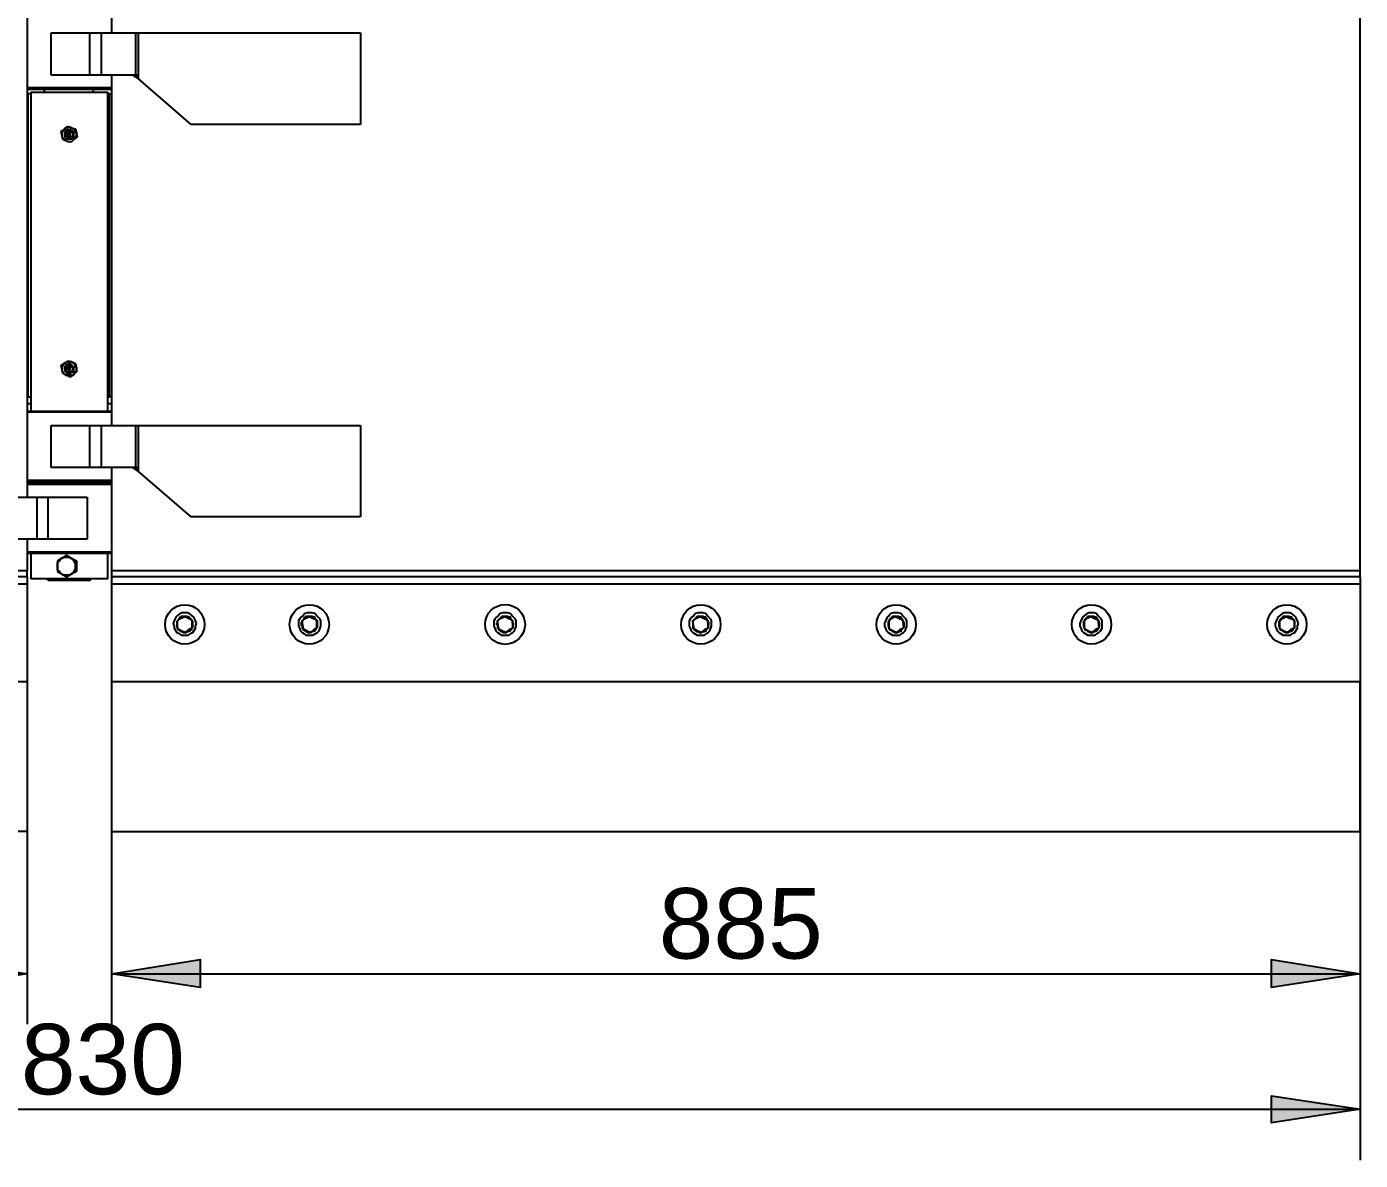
# Model space of a CAD drawing. Extents: x 3 to 592, y 5 to 207.
# Drawn here: x 91.4 to 143.9, y 121.1 to 165.8 of the extents above; entities that cross this region are included whole.
import ezdxf

# ---------------------------------------------------------------- set-up
doc = ezdxf.new("R2010")
doc.units = 0
doc.layers.get('0').update_dxf_attribs({"linetype": 'CONTINUOUS'})

msp = doc.modelspace()

# ---------------------------------------------------------------- hatches: boundary and pattern name
h = msp.add_hatch(color=7)
h.paths.add_polyline_path([(91.369444, 128.481667), (87.841667, 127.9525), (87.841667, 129.046111)])
h.paths.add_polyline_path([(42.192222, 128.481667), (45.684722, 129.046111), (45.684722, 127.9525)])
h = msp.add_hatch(color=7)
h.paths.add_polyline_path([(94.685556, 128.481667), (98.178056, 129.046111), (98.178056, 127.9525)])
h.paths.add_polyline_path([(143.862778, 128.481667), (140.370278, 127.9525), (140.370278, 129.046111)])
h = msp.add_hatch(color=7)
h.paths.add_polyline_path([(42.192222, 123.154722), (45.684722, 123.683889), (45.684722, 122.625556)])
h.paths.add_polyline_path([(143.862778, 123.154722), (140.370278, 122.625556), (140.370278, 123.683889)])

# ---------------------------------------------------------------- linework, layer by layer
at = {"color": 7}
for points in [[(94.685556, 170.850278), (94.685556, 165.523333)], [(143.862778, 144.356667), (143.862778, 170.850278)], [(91.369444, 166.6875), (91.369444, 147.249444)], [(92.321944, 163.865278), (92.321944, 165.523333)], [(92.321944, 165.523333), (93.838889, 165.523333)], [(93.838889, 163.865278), (93.838889, 165.523333)], [(93.838889, 165.523333), (93.909444, 165.523333), (93.98, 165.523333), (94.015278, 165.523333), (94.085833, 165.523333), (94.121111, 165.523333), (94.191667, 165.523333), (94.226944, 165.523333), (94.2975, 165.523333)], [(94.2975, 163.865278), (94.2975, 165.523333)], [(94.2975, 165.523333), (95.638056, 165.523333)], [(95.638056, 165.523333), (95.638056, 163.865278)], [(95.638056, 165.523333), (95.673333, 165.523333), (95.708611, 165.523333), (95.743889, 165.523333)], [(95.743889, 165.523333), (95.743889, 163.724167)], [(95.743889, 165.523333), (104.492778, 165.523333)], [(104.492778, 165.523333), (104.492778, 161.925)], [(93.838889, 163.865278), (92.321944, 163.865278)], [(94.2975, 163.865278), (94.226944, 163.865278), (94.191667, 163.865278), (94.121111, 163.865278), (94.085833, 163.865278), (94.015278, 163.865278), (93.98, 163.865278), (93.909444, 163.865278), (93.838889, 163.865278)], [(95.638056, 163.865278), (94.2975, 163.865278)], [(94.685556, 163.865278), (94.685556, 150.071667)], [(95.743889, 163.724167), (95.638056, 163.794722), (95.532222, 163.865278)], [(95.708611, 163.865278), (95.673333, 163.865278), (95.638056, 163.865278)], [(95.743889, 163.724167), (95.708611, 163.865278)], [(91.369444, 163.371389), (91.404722, 163.300833)], [(91.369444, 163.371389), (91.404722, 163.371389), (91.475278, 163.371389), (91.545833, 163.371389), (91.651667, 163.371389), (91.7575, 163.371389), (91.863333, 163.371389), (92.004444, 163.371389), (92.180833, 163.371389), (92.321944, 163.371389), (92.498333, 163.371389), (92.674722, 163.371389), (92.851111, 163.371389), (93.0275, 163.371389)], [(93.0275, 163.371389), (93.203889, 163.371389), (93.380278, 163.371389), (93.556667, 163.371389), (93.733056, 163.371389), (93.874167, 163.371389), (94.015278, 163.371389), (94.156389, 163.371389), (94.2975, 163.371389), (94.403333, 163.371389), (94.509167, 163.371389), (94.579722, 163.371389), (94.615, 163.371389), (94.650278, 163.371389), (94.685556, 163.371389)], [(94.650278, 163.300833), (94.685556, 163.371389)], [(97.825278, 161.925), (95.743889, 163.724167)], [(91.369444, 163.124444), (91.404722, 163.124444)], [(93.0275, 163.300833), (92.851111, 163.300833), (92.674722, 163.300833), (92.498333, 163.300833), (92.321944, 163.300833), (92.180833, 163.300833), (92.039722, 163.300833), (91.898611, 163.300833), (91.792778, 163.300833), (91.686944, 163.300833), (91.581111, 163.300833), (91.510556, 163.300833), (91.475278, 163.300833), (91.44, 163.300833), (91.404722, 163.300833)], [(91.404722, 151.200556), (91.404722, 163.124444)], [(91.510556, 163.124444), (91.404722, 163.124444)], [(91.510556, 163.195), (91.510556, 150.636111)], [(91.510556, 163.195), (91.545833, 163.195), (91.616389, 163.195), (91.686944, 163.195), (91.792778, 163.195), (91.898611, 163.195), (92.039722, 163.195), (92.145556, 163.195), (92.321944, 163.195), (92.463056, 163.195), (92.639444, 163.195), (92.815833, 163.195), (92.992222, 163.195), (93.168611, 163.195), (93.309722, 163.195), (93.486111, 163.195), (93.6625, 163.195), (93.803611, 163.195), (93.944722, 163.195), (94.085833, 163.195), (94.191667, 163.195), (94.2975, 163.195), (94.403333, 163.195), (94.473889, 163.195), (94.509167, 163.195), (94.544444, 163.195)], [(92.039722, 163.300833), (92.039722, 163.195)], [(94.650278, 163.300833), (94.615, 163.300833), (94.579722, 163.300833), (94.544444, 163.300833), (94.473889, 163.300833), (94.368056, 163.300833), (94.262222, 163.300833), (94.156389, 163.300833), (94.015278, 163.300833), (93.874167, 163.300833), (93.697778, 163.300833), (93.556667, 163.300833), (93.380278, 163.300833), (93.203889, 163.300833), (93.0275, 163.300833)], [(93.98, 163.195), (93.98, 163.300833)], [(94.544444, 150.636111), (94.544444, 163.195)], [(94.615, 163.124444), (94.544444, 163.124444)], [(94.615, 151.200556), (94.615, 163.124444)], [(94.615, 163.124444), (94.685556, 163.124444)], [(92.71, 161.642778), (92.851111, 161.748611)], [(92.851111, 161.748611), (92.815833, 161.713333), (92.780556, 161.678056), (92.780556, 161.642778), (92.745278, 161.6075), (92.745278, 161.572222), (92.745278, 161.536944), (92.745278, 161.501667), (92.745278, 161.466389)], [(92.851111, 161.748611), (92.956944, 161.854444)], [(93.098056, 161.783889), (93.062778, 161.819167), (93.0275, 161.819167), (92.992222, 161.819167), (92.956944, 161.783889), (92.921667, 161.783889), (92.886389, 161.783889), (92.851111, 161.748611)], [(92.956944, 161.854444), (93.098056, 161.783889)], [(93.309722, 161.572222), (93.274444, 161.6075), (93.274444, 161.642778), (93.239167, 161.678056), (93.239167, 161.713333), (93.203889, 161.748611), (93.168611, 161.748611), (93.133333, 161.783889), (93.098056, 161.783889)], [(93.098056, 161.783889), (93.274444, 161.748611)], [(93.274444, 161.748611), (93.309722, 161.572222)], [(104.492778, 161.925), (97.825278, 161.925)], [(92.745278, 161.466389), (92.71, 161.642778)], [(92.745278, 161.466389), (92.745278, 161.431111), (92.780556, 161.395833), (92.780556, 161.360556), (92.815833, 161.325278), (92.851111, 161.325278), (92.886389, 161.29), (92.921667, 161.29), (92.956944, 161.254722)], [(92.780556, 161.325278), (92.745278, 161.466389)], [(92.956944, 161.254722), (92.780556, 161.325278)], [(92.956944, 161.254722), (92.992222, 161.254722), (93.0275, 161.254722), (93.062778, 161.254722), (93.098056, 161.254722), (93.133333, 161.254722), (93.168611, 161.29), (93.203889, 161.325278)], [(93.098056, 161.219444), (92.956944, 161.254722)], [(93.203889, 161.325278), (93.098056, 161.219444)], [(93.203889, 161.325278), (93.239167, 161.360556), (93.274444, 161.395833), (93.274444, 161.431111), (93.309722, 161.466389), (93.309722, 161.501667), (93.309722, 161.536944), (93.309722, 161.572222)], [(93.345, 161.431111), (93.203889, 161.325278)], [(93.309722, 161.572222), (93.345, 161.431111)], [(92.71, 152.435278), (92.851111, 152.541111)], [(92.745278, 152.258889), (92.71, 152.435278)], [(92.851111, 152.541111), (92.815833, 152.505833), (92.815833, 152.470556), (92.780556, 152.435278), (92.780556, 152.4), (92.745278, 152.364722), (92.745278, 152.329444), (92.745278, 152.294167), (92.745278, 152.258889)], [(92.851111, 152.541111), (92.992222, 152.611667)], [(93.133333, 152.576389), (93.098056, 152.576389), (93.062778, 152.576389), (93.0275, 152.576389), (92.992222, 152.576389), (92.956944, 152.576389), (92.921667, 152.576389), (92.886389, 152.541111), (92.851111, 152.541111)], [(92.992222, 152.611667), (93.133333, 152.576389)], [(93.309722, 152.329444), (93.274444, 152.364722), (93.274444, 152.4), (93.274444, 152.435278), (93.239167, 152.470556), (93.203889, 152.505833), (93.203889, 152.541111), (93.168611, 152.541111), (93.133333, 152.576389)], [(93.133333, 152.576389), (93.274444, 152.505833)], [(93.203889, 152.0825), (93.239167, 152.117778), (93.239167, 152.153056), (93.274444, 152.188333), (93.309722, 152.223611), (93.309722, 152.258889), (93.309722, 152.294167), (93.309722, 152.329444)], [(93.274444, 152.505833), (93.309722, 152.329444)], [(93.309722, 152.329444), (93.309722, 152.188333)], [(92.745278, 152.258889), (92.745278, 152.223611), (92.780556, 152.188333), (92.780556, 152.153056), (92.815833, 152.117778), (92.851111, 152.0825), (92.886389, 152.047222), (92.921667, 152.047222)], [(92.780556, 152.117778), (92.745278, 152.258889)], [(92.921667, 152.047222), (92.780556, 152.117778)], [(92.921667, 152.047222), (92.956944, 152.047222), (92.992222, 152.047222), (93.0275, 152.011944), (93.062778, 152.047222), (93.098056, 152.047222), (93.133333, 152.047222), (93.168611, 152.0825), (93.203889, 152.0825)], [(93.062778, 151.976667), (92.921667, 152.047222)], [(93.203889, 152.0825), (93.062778, 151.976667)], [(93.309722, 152.188333), (93.203889, 152.0825)], [(91.369444, 151.200556), (91.404722, 151.200556)], [(91.510556, 150.918333), (91.369444, 150.918333)], [(91.404722, 151.200556), (91.510556, 151.200556)], [(94.544444, 151.200556), (94.615, 151.200556)], [(94.685556, 150.918333), (94.544444, 150.918333)], [(94.685556, 151.200556), (94.615, 151.200556)], [(91.404722, 150.636111), (91.369444, 150.600833)], [(93.0275, 150.600833), (92.851111, 150.600833), (92.674722, 150.600833), (92.498333, 150.600833), (92.321944, 150.600833), (92.180833, 150.600833), (92.004444, 150.600833), (91.863333, 150.600833), (91.7575, 150.600833), (91.651667, 150.600833), (91.545833, 150.600833), (91.475278, 150.600833), (91.404722, 150.600833), (91.369444, 150.600833)], [(91.404722, 150.636111), (91.44, 150.636111), (91.475278, 150.636111), (91.510556, 150.636111), (91.581111, 150.636111), (91.686944, 150.636111), (91.792778, 150.636111), (91.898611, 150.636111), (92.039722, 150.636111), (92.180833, 150.636111), (92.321944, 150.636111), (92.498333, 150.636111), (92.674722, 150.636111), (92.851111, 150.636111), (93.0275, 150.636111)], [(93.0275, 150.636111), (93.203889, 150.636111), (93.380278, 150.636111), (93.556667, 150.636111), (93.697778, 150.636111), (93.874167, 150.636111), (94.015278, 150.636111), (94.156389, 150.636111), (94.262222, 150.636111), (94.368056, 150.636111), (94.473889, 150.636111), (94.544444, 150.636111), (94.579722, 150.636111), (94.615, 150.636111), (94.650278, 150.636111)], [(94.685556, 150.600833), (94.650278, 150.600833), (94.615, 150.600833), (94.579722, 150.600833), (94.509167, 150.600833), (94.403333, 150.600833), (94.2975, 150.600833), (94.156389, 150.600833), (94.015278, 150.600833), (93.874167, 150.600833), (93.733056, 150.600833), (93.556667, 150.600833), (93.380278, 150.600833), (93.203889, 150.600833), (93.0275, 150.600833)], [(94.685556, 150.600833), (94.650278, 150.636111)], [(92.321944, 148.413611), (92.321944, 150.071667)], [(92.321944, 150.071667), (93.838889, 150.071667)], [(93.838889, 148.413611), (93.838889, 150.071667)], [(93.838889, 150.071667), (93.909444, 150.071667), (93.98, 150.071667), (94.015278, 150.071667), (94.085833, 150.071667), (94.121111, 150.071667), (94.191667, 150.071667), (94.226944, 150.071667), (94.2975, 150.071667)], [(94.2975, 148.413611), (94.2975, 150.071667)], [(94.2975, 150.071667), (95.638056, 150.071667)], [(95.638056, 150.071667), (95.638056, 148.413611)], [(95.638056, 150.071667), (95.673333, 150.071667), (95.708611, 150.071667), (95.743889, 150.071667)], [(95.743889, 150.071667), (95.743889, 148.2725)], [(95.743889, 150.071667), (104.492778, 150.071667)], [(104.492778, 150.071667), (104.492778, 146.473333)], [(93.838889, 148.413611), (92.321944, 148.413611)], [(94.2975, 148.413611), (94.226944, 148.413611), (94.191667, 148.413611), (94.121111, 148.413611), (94.085833, 148.413611), (94.015278, 148.413611), (93.98, 148.413611), (93.909444, 148.413611), (93.838889, 148.413611)], [(95.638056, 148.413611), (94.2975, 148.413611)], [(94.685556, 148.413611), (94.685556, 144.356667)], [(95.743889, 148.2725), (95.638056, 148.343056), (95.532222, 148.413611)], [(95.708611, 148.413611), (95.673333, 148.413611), (95.638056, 148.413611)], [(95.743889, 148.2725), (95.708611, 148.413611)], [(97.825278, 146.473333), (95.743889, 148.2725)], [(91.369444, 147.919722), (91.404722, 147.849167)], [(91.369444, 147.919722), (91.404722, 147.919722), (91.475278, 147.919722), (91.545833, 147.919722), (91.651667, 147.919722), (91.7575, 147.919722), (91.863333, 147.919722), (92.004444, 147.919722), (92.180833, 147.919722), (92.321944, 147.919722), (92.498333, 147.919722), (92.674722, 147.919722), (92.851111, 147.919722), (93.0275, 147.919722)], [(91.404722, 147.813889), (91.369444, 147.743333)], [(93.0275, 147.743333), (92.851111, 147.743333), (92.674722, 147.743333), (92.498333, 147.743333), (92.321944, 147.743333), (92.180833, 147.743333), (92.004444, 147.743333), (91.863333, 147.743333), (91.7575, 147.743333), (91.651667, 147.743333), (91.545833, 147.743333), (91.475278, 147.743333), (91.404722, 147.743333), (91.369444, 147.743333)], [(93.0275, 147.849167), (92.851111, 147.849167), (92.674722, 147.849167), (92.498333, 147.849167), (92.321944, 147.849167), (92.180833, 147.849167), (92.039722, 147.849167), (91.898611, 147.849167), (91.792778, 147.849167), (91.686944, 147.849167), (91.581111, 147.849167), (91.510556, 147.849167), (91.475278, 147.849167), (91.44, 147.849167), (91.404722, 147.849167)], [(91.404722, 147.813889), (91.44, 147.813889), (91.475278, 147.813889), (91.510556, 147.813889), (91.581111, 147.813889), (91.686944, 147.813889), (91.792778, 147.813889), (91.898611, 147.813889), (92.039722, 147.813889), (92.180833, 147.813889), (92.321944, 147.813889), (92.498333, 147.813889), (92.674722, 147.813889), (92.851111, 147.813889), (93.0275, 147.813889)], [(92.039722, 147.849167), (92.039722, 147.813889)], [(93.0275, 147.919722), (93.203889, 147.919722), (93.380278, 147.919722), (93.556667, 147.919722), (93.733056, 147.919722), (93.874167, 147.919722), (94.015278, 147.919722), (94.156389, 147.919722), (94.2975, 147.919722), (94.403333, 147.919722), (94.509167, 147.919722), (94.579722, 147.919722), (94.615, 147.919722), (94.650278, 147.919722), (94.685556, 147.919722)], [(94.650278, 147.849167), (94.615, 147.849167), (94.579722, 147.849167), (94.544444, 147.849167), (94.473889, 147.849167), (94.368056, 147.849167), (94.262222, 147.849167), (94.156389, 147.849167), (94.015278, 147.849167), (93.874167, 147.849167), (93.697778, 147.849167), (93.556667, 147.849167), (93.380278, 147.849167), (93.203889, 147.849167), (93.0275, 147.849167)], [(93.0275, 147.813889), (93.203889, 147.813889), (93.380278, 147.813889), (93.556667, 147.813889), (93.697778, 147.813889), (93.874167, 147.813889), (94.015278, 147.813889), (94.156389, 147.813889), (94.262222, 147.813889), (94.368056, 147.813889), (94.473889, 147.813889), (94.544444, 147.813889), (94.579722, 147.813889), (94.615, 147.813889), (94.650278, 147.813889)], [(94.685556, 147.743333), (94.650278, 147.743333), (94.615, 147.743333), (94.579722, 147.743333), (94.509167, 147.743333), (94.403333, 147.743333), (94.2975, 147.743333), (94.156389, 147.743333), (94.015278, 147.743333), (93.874167, 147.743333), (93.733056, 147.743333), (93.556667, 147.743333), (93.380278, 147.743333), (93.203889, 147.743333), (93.0275, 147.743333)], [(93.98, 147.813889), (93.98, 147.849167)], [(94.650278, 147.849167), (94.685556, 147.919722)], [(94.685556, 147.743333), (94.650278, 147.813889)], [(90.416944, 147.249444), (91.7575, 147.249444)], [(91.7575, 147.249444), (91.7575, 145.591389)], [(91.7575, 147.249444), (91.792778, 147.249444), (91.863333, 147.249444), (91.898611, 147.249444), (91.969167, 147.249444), (92.004444, 147.249444), (92.075, 147.249444), (92.145556, 147.249444), (92.180833, 147.249444)], [(92.180833, 147.249444), (92.180833, 145.591389)], [(92.180833, 147.249444), (93.733056, 147.249444)], [(93.733056, 147.249444), (93.733056, 145.591389)], [(104.492778, 146.473333), (97.825278, 146.473333)], [(91.7575, 145.591389), (90.416944, 145.591389)], [(91.369444, 145.591389), (91.369444, 144.356667)], [(92.180833, 145.591389), (92.145556, 145.591389), (92.075, 145.591389), (92.004444, 145.591389), (91.969167, 145.591389), (91.898611, 145.591389), (91.863333, 145.591389), (91.792778, 145.591389), (91.7575, 145.591389)], [(93.733056, 145.591389), (92.180833, 145.591389)], [(91.369444, 145.0975), (91.404722, 145.026944)], [(91.369444, 145.0975), (91.404722, 145.0975), (91.475278, 145.0975), (91.545833, 145.0975), (91.651667, 145.0975), (91.7575, 145.0975), (91.863333, 145.0975), (92.004444, 145.0975), (92.180833, 145.0975), (92.321944, 145.0975), (92.498333, 145.0975), (92.674722, 145.0975), (92.851111, 145.0975), (93.0275, 145.0975)], [(93.0275, 145.026944), (92.851111, 145.026944), (92.674722, 145.026944), (92.498333, 145.026944), (92.321944, 145.026944), (92.180833, 145.026944), (92.039722, 145.026944), (91.898611, 145.026944), (91.792778, 145.026944), (91.686944, 145.026944), (91.581111, 145.026944), (91.510556, 145.026944), (91.475278, 145.026944), (91.44, 145.026944), (91.404722, 145.026944)], [(91.510556, 145.026944), (91.510556, 144.039167)], [(92.921667, 144.956389), (92.745278, 144.850556)], [(93.098056, 144.850556), (92.921667, 144.956389)], [(92.921667, 144.956389), (93.098056, 144.850556)], [(93.0275, 145.0975), (93.203889, 145.0975), (93.380278, 145.0975), (93.556667, 145.0975), (93.733056, 145.0975), (93.874167, 145.0975), (94.015278, 145.0975), (94.156389, 145.0975), (94.2975, 145.0975), (94.403333, 145.0975), (94.509167, 145.0975), (94.579722, 145.0975), (94.615, 145.0975), (94.650278, 145.0975), (94.685556, 145.0975)], [(94.650278, 145.026944), (94.615, 145.026944), (94.579722, 145.026944), (94.544444, 145.026944), (94.473889, 145.026944), (94.368056, 145.026944), (94.262222, 145.026944), (94.156389, 145.026944), (94.015278, 145.026944), (93.874167, 145.026944), (93.697778, 145.026944), (93.556667, 145.026944), (93.380278, 145.026944), (93.203889, 145.026944), (93.0275, 145.026944)], [(94.544444, 144.039167), (94.544444, 145.026944)], [(94.650278, 145.026944), (94.685556, 145.0975)], [(92.568889, 144.533056), (92.568889, 144.568333), (92.568889, 144.638889), (92.568889, 144.674167), (92.604167, 144.709444), (92.639444, 144.744722), (92.674722, 144.78), (92.71, 144.815278), (92.745278, 144.850556)], [(92.745278, 144.850556), (92.71, 144.850556), (92.568889, 144.744722)], [(92.568889, 144.744722), (92.568889, 144.568333), (92.568889, 144.533056)], [(92.745278, 144.215556), (92.71, 144.250833), (92.674722, 144.286111), (92.639444, 144.321389), (92.604167, 144.356667), (92.568889, 144.391944), (92.568889, 144.427222), (92.568889, 144.497778), (92.568889, 144.533056)], [(92.568889, 144.533056), (92.568889, 144.356667), (92.568889, 144.321389)], [(92.745278, 144.850556), (92.780556, 144.850556), (92.815833, 144.885833), (92.886389, 144.885833), (92.921667, 144.885833), (92.956944, 144.885833), (93.0275, 144.885833), (93.062778, 144.850556), (93.098056, 144.850556)], [(93.274444, 144.533056), (93.274444, 144.568333), (93.274444, 144.638889), (93.239167, 144.674167), (93.239167, 144.709444), (93.203889, 144.744722), (93.168611, 144.78), (93.133333, 144.815278), (93.098056, 144.850556)], [(93.098056, 144.850556), (93.309722, 144.744722)], [(93.274444, 144.744722), (93.098056, 144.850556)], [(93.274444, 144.533056), (93.274444, 144.497778), (93.274444, 144.427222), (93.239167, 144.391944), (93.239167, 144.356667), (93.203889, 144.321389), (93.168611, 144.286111), (93.133333, 144.250833), (93.098056, 144.215556)], [(93.309722, 144.744722), (93.274444, 144.744722)], [(93.274444, 144.533056), (93.274444, 144.568333), (93.274444, 144.744722)], [(93.274444, 144.321389), (93.274444, 144.356667), (93.274444, 144.533056)], [(93.309722, 144.744722), (93.309722, 144.533056)], [(93.309722, 144.568333), (93.309722, 144.497778)], [(93.309722, 144.533056), (93.309722, 144.321389)], [(42.192222, 144.356667), (91.369444, 144.356667)], [(91.369444, 144.109722), (42.192222, 144.109722)], [(91.369444, 144.109722), (91.369444, 144.180278), (91.369444, 144.250833), (91.369444, 144.356667)], [(91.369444, 144.109722), (91.369444, 144.074444), (91.369444, 144.039167), (91.369444, 144.003889), (91.369444, 143.933333), (91.369444, 143.898056), (91.369444, 143.8275)], [(94.544444, 144.039167), (94.473889, 144.039167), (94.438611, 144.039167), (94.368056, 144.039167), (94.262222, 144.039167), (94.156389, 144.039167), (94.015278, 144.039167), (93.874167, 144.039167), (93.733056, 144.039167), (93.591944, 144.039167), (93.415556, 144.039167), (93.239167, 144.039167), (93.062778, 144.039167), (92.886389, 144.039167), (92.71, 144.039167), (92.533611, 144.039167), (92.3925, 144.039167), (92.216111, 144.039167), (92.075, 144.039167), (91.969167, 144.039167), (91.828056, 144.039167), (91.722222, 144.039167), (91.651667, 144.039167), (91.581111, 144.039167), (91.545833, 144.039167), (91.510556, 144.039167)], [(92.145556, 144.039167), (92.216111, 143.968611)], [(92.992222, 143.968611), (92.851111, 143.968611), (92.745278, 143.968611), (92.604167, 143.968611), (92.498333, 143.968611), (92.427778, 143.968611), (92.357222, 143.968611), (92.286667, 143.968611), (92.251389, 143.968611), (92.216111, 143.968611)], [(92.568889, 144.321389), (92.745278, 144.215556)], [(93.098056, 144.215556), (93.062778, 144.180278), (93.0275, 144.180278), (92.956944, 144.180278), (92.921667, 144.180278), (92.886389, 144.180278), (92.815833, 144.180278), (92.780556, 144.180278), (92.745278, 144.215556)], [(92.745278, 144.215556), (92.921667, 144.109722)], [(93.098056, 144.215556), (92.921667, 144.109722)], [(92.921667, 144.109722), (93.098056, 144.215556)], [(93.838889, 143.968611), (93.803611, 143.968611), (93.768333, 143.968611), (93.733056, 143.968611), (93.6625, 143.968611), (93.556667, 143.968611), (93.450833, 143.968611), (93.345, 143.968611), (93.239167, 143.968611), (93.098056, 143.968611), (92.992222, 143.968611)], [(93.098056, 144.215556), (93.274444, 144.321389)], [(93.309722, 144.321389), (93.098056, 144.215556)], [(93.309722, 144.321389), (93.274444, 144.321389)], [(93.838889, 143.968611), (93.874167, 144.039167)], [(94.685556, 144.356667), (143.862778, 144.356667)], [(94.685556, 144.356667), (94.685556, 144.250833), (94.685556, 144.180278), (94.685556, 144.109722)], [(143.862778, 144.109722), (94.685556, 144.109722)], [(94.685556, 144.109722), (94.685556, 144.074444), (94.685556, 144.039167), (94.685556, 144.003889), (94.685556, 143.933333), (94.685556, 143.898056), (94.685556, 143.8275)], [(143.862778, 144.109722), (143.862778, 144.180278), (143.862778, 144.250833), (143.862778, 144.356667)], [(143.862778, 144.109722), (143.862778, 144.074444), (143.862778, 144.039167), (143.862778, 144.003889), (143.862778, 143.933333), (143.862778, 143.898056), (143.862778, 143.8275)], [(143.862778, 143.933333), (143.862778, 121.143889)], [(91.369444, 143.8275), (42.192222, 143.8275)], [(91.369444, 143.8275), (91.369444, 139.982222)], [(143.862778, 143.8275), (94.685556, 143.8275)], [(94.685556, 143.8275), (94.685556, 139.982222)], [(143.862778, 143.8275), (143.862778, 139.982222)], [(97.296111, 142.381111), (97.260833, 142.345833), (97.260833, 142.310556), (97.260833, 142.275278), (97.260833, 142.24), (97.260833, 142.204722), (97.260833, 142.169444), (97.296111, 142.098889), (97.296111, 142.063611)], [(97.578333, 142.5575), (97.507778, 142.5575), (97.4725, 142.5575), (97.437222, 142.5575), (97.401944, 142.522222), (97.366667, 142.486944), (97.331389, 142.451667), (97.331389, 142.416389), (97.296111, 142.381111)], [(97.296111, 142.381111), (97.437222, 142.486944), (97.578333, 142.5575)], [(97.296111, 142.063611), (97.296111, 142.134167), (97.296111, 142.381111)], [(97.860556, 142.416389), (97.825278, 142.451667), (97.79, 142.486944), (97.754722, 142.522222), (97.719444, 142.522222), (97.684167, 142.5575), (97.648889, 142.5575), (97.613611, 142.5575), (97.578333, 142.5575)], [(97.578333, 142.5575), (97.719444, 142.486944), (97.860556, 142.416389)], [(97.860556, 142.098889), (97.895833, 142.134167), (97.895833, 142.169444), (97.895833, 142.24), (97.895833, 142.275278), (97.895833, 142.310556), (97.895833, 142.345833), (97.860556, 142.381111), (97.860556, 142.416389)], [(97.860556, 142.416389), (97.860556, 142.134167), (97.860556, 142.098889)], [(102.199722, 142.381111), (102.199722, 142.345833), (102.164444, 142.310556), (102.164444, 142.275278), (102.164444, 142.24), (102.164444, 142.204722), (102.199722, 142.169444), (102.199722, 142.098889), (102.235, 142.063611)], [(102.481944, 142.5575), (102.446667, 142.5575), (102.411389, 142.5575), (102.340833, 142.5575), (102.305556, 142.522222), (102.270278, 142.486944), (102.270278, 142.451667), (102.235, 142.416389), (102.199722, 142.381111)], [(102.199722, 142.381111), (102.340833, 142.486944), (102.481944, 142.5575)], [(102.235, 142.063611), (102.235, 142.134167), (102.199722, 142.381111)], [(102.764167, 142.416389), (102.728889, 142.451667), (102.693611, 142.486944), (102.693611, 142.522222), (102.658333, 142.522222), (102.587778, 142.5575), (102.5525, 142.5575), (102.517222, 142.5575), (102.481944, 142.5575)], [(102.481944, 142.5575), (102.623056, 142.486944), (102.764167, 142.416389)], [(102.764167, 142.098889), (102.799444, 142.134167), (102.799444, 142.169444), (102.799444, 142.24), (102.799444, 142.275278), (102.799444, 142.310556), (102.799444, 142.345833), (102.799444, 142.381111), (102.764167, 142.416389)], [(102.764167, 142.416389), (102.764167, 142.134167), (102.764167, 142.098889)], [(109.890278, 142.381111), (109.890278, 142.345833), (109.890278, 142.310556), (109.855, 142.275278), (109.855, 142.24), (109.890278, 142.204722), (109.890278, 142.169444), (109.890278, 142.098889), (109.925556, 142.063611)], [(110.1725, 142.5575), (110.137222, 142.5575), (110.101944, 142.5575), (110.066667, 142.5575), (110.031389, 142.522222), (109.996111, 142.486944), (109.960833, 142.451667), (109.925556, 142.416389), (109.890278, 142.381111)], [(109.890278, 142.381111), (110.031389, 142.486944), (110.1725, 142.5575)], [(109.925556, 142.063611), (109.925556, 142.134167), (109.890278, 142.381111)], [(110.454722, 142.416389), (110.419444, 142.451667), (110.419444, 142.486944), (110.384167, 142.522222), (110.348889, 142.522222), (110.313611, 142.5575), (110.243056, 142.5575), (110.207778, 142.5575), (110.1725, 142.5575)], [(110.1725, 142.5575), (110.313611, 142.486944), (110.454722, 142.416389)], [(110.49, 142.098889), (110.49, 142.134167), (110.49, 142.169444), (110.525278, 142.24), (110.525278, 142.275278), (110.49, 142.310556), (110.49, 142.345833), (110.49, 142.381111), (110.454722, 142.416389)], [(110.454722, 142.416389), (110.49, 142.134167), (110.49, 142.098889)], [(117.863056, 142.5575), (117.827778, 142.5575), (117.7925, 142.5575), (117.757222, 142.5575), (117.721944, 142.522222), (117.686667, 142.486944), (117.651389, 142.451667), (117.616111, 142.416389), (117.580833, 142.381111)], [(117.580833, 142.381111), (117.721944, 142.486944), (117.863056, 142.5575)], [(117.580833, 142.381111), (117.580833, 142.345833), (117.580833, 142.310556), (117.580833, 142.275278), (117.580833, 142.24), (117.580833, 142.204722), (117.580833, 142.169444), (117.580833, 142.098889), (117.616111, 142.063611)], [(117.616111, 142.063611), (117.616111, 142.134167), (117.580833, 142.381111)], [(118.145278, 142.416389), (118.145278, 142.451667), (118.11, 142.486944), (118.074722, 142.522222), (118.039444, 142.522222), (118.004167, 142.5575), (117.933611, 142.5575), (117.898333, 142.5575), (117.863056, 142.5575)], [(117.863056, 142.5575), (118.004167, 142.486944), (118.145278, 142.416389)], [(118.180556, 142.098889), (118.180556, 142.134167), (118.180556, 142.169444), (118.215833, 142.24), (118.215833, 142.275278), (118.215833, 142.310556), (118.180556, 142.345833), (118.180556, 142.381111), (118.145278, 142.416389)], [(118.145278, 142.416389), (118.180556, 142.134167), (118.180556, 142.098889)], [(125.306667, 142.381111), (125.271389, 142.345833), (125.271389, 142.310556), (125.271389, 142.275278), (125.271389, 142.24), (125.271389, 142.204722), (125.271389, 142.169444), (125.306667, 142.098889), (125.306667, 142.063611)], [(125.553611, 142.5575), (125.518333, 142.5575), (125.483056, 142.5575), (125.447778, 142.5575), (125.4125, 142.522222), (125.377222, 142.486944), (125.341944, 142.451667), (125.306667, 142.416389), (125.306667, 142.381111)], [(125.306667, 142.381111), (125.4125, 142.486944), (125.553611, 142.5575)], [(125.306667, 142.063611), (125.306667, 142.134167), (125.306667, 142.381111)], [(125.835833, 142.416389), (125.835833, 142.451667), (125.800556, 142.486944), (125.765278, 142.522222), (125.73, 142.522222), (125.694722, 142.5575), (125.659444, 142.5575), (125.588889, 142.5575), (125.553611, 142.5575)], [(125.553611, 142.5575), (125.694722, 142.486944), (125.835833, 142.416389)], [(125.871111, 142.098889), (125.871111, 142.134167), (125.906389, 142.169444), (125.906389, 142.24), (125.906389, 142.275278), (125.906389, 142.310556), (125.871111, 142.345833), (125.871111, 142.381111), (125.835833, 142.416389)], [(125.835833, 142.416389), (125.871111, 142.134167), (125.871111, 142.098889)], [(132.997222, 142.381111), (132.961944, 142.345833), (132.961944, 142.310556), (132.961944, 142.275278), (132.961944, 142.24), (132.961944, 142.204722), (132.961944, 142.169444), (132.997222, 142.098889), (132.997222, 142.063611)], [(133.244167, 142.5575), (133.208889, 142.5575), (133.173611, 142.5575), (133.138333, 142.5575), (133.103056, 142.522222), (133.067778, 142.486944), (133.0325, 142.451667), (132.997222, 142.416389), (132.997222, 142.381111)], [(132.997222, 142.381111), (133.103056, 142.486944), (133.244167, 142.5575)], [(132.997222, 142.063611), (132.997222, 142.134167), (132.997222, 142.381111)], [(133.526389, 142.416389), (133.526389, 142.451667), (133.491111, 142.486944), (133.455833, 142.522222), (133.420556, 142.522222), (133.385278, 142.5575), (133.35, 142.5575), (133.314722, 142.5575), (133.244167, 142.5575)], [(133.244167, 142.5575), (133.385278, 142.486944), (133.526389, 142.416389)], [(133.561667, 142.098889), (133.561667, 142.134167), (133.596944, 142.169444), (133.596944, 142.24), (133.596944, 142.275278), (133.596944, 142.310556), (133.561667, 142.345833), (133.561667, 142.381111), (133.526389, 142.416389)], [(133.526389, 142.416389), (133.561667, 142.134167), (133.561667, 142.098889)], [(140.687778, 142.381111), (140.6525, 142.345833), (140.6525, 142.310556), (140.6525, 142.275278), (140.6525, 142.24), (140.6525, 142.204722), (140.6525, 142.169444), (140.687778, 142.098889), (140.687778, 142.063611)], [(140.934722, 142.5575), (140.899444, 142.5575), (140.864167, 142.5575), (140.828889, 142.5575), (140.793611, 142.522222), (140.758333, 142.486944), (140.723056, 142.451667), (140.687778, 142.416389), (140.687778, 142.381111)], [(140.687778, 142.381111), (140.828889, 142.486944), (140.934722, 142.5575)], [(140.687778, 142.063611), (140.687778, 142.134167), (140.687778, 142.381111)], [(141.252222, 142.416389), (141.216944, 142.451667), (141.181667, 142.486944), (141.146389, 142.522222), (141.111111, 142.522222), (141.075833, 142.5575), (141.040556, 142.5575), (141.005278, 142.5575), (140.934722, 142.5575)], [(140.934722, 142.5575), (141.075833, 142.486944), (141.252222, 142.416389)], [(141.252222, 142.098889), (141.2875, 142.134167), (141.2875, 142.169444), (141.2875, 142.24), (141.2875, 142.275278), (141.2875, 142.310556), (141.2875, 142.345833), (141.252222, 142.381111), (141.252222, 142.416389)], [(141.252222, 142.416389), (141.252222, 142.134167), (141.252222, 142.098889)], [(97.296111, 142.063611), (97.331389, 142.028333), (97.366667, 142.028333), (97.401944, 141.993056), (97.437222, 141.957778), (97.4725, 141.957778), (97.507778, 141.9225), (97.543056, 141.9225), (97.578333, 141.9225)], [(97.578333, 141.9225), (97.437222, 141.993056), (97.296111, 142.063611)], [(97.578333, 141.9225), (97.648889, 141.9225), (97.684167, 141.957778), (97.719444, 141.957778), (97.754722, 141.993056), (97.79, 141.993056), (97.825278, 142.028333), (97.860556, 142.063611), (97.860556, 142.098889)], [(97.860556, 142.098889), (97.719444, 142.028333), (97.578333, 141.9225)], [(102.235, 142.063611), (102.235, 142.028333), (102.270278, 142.028333), (102.305556, 141.993056), (102.340833, 141.957778), (102.376111, 141.957778), (102.411389, 141.9225), (102.481944, 141.9225), (102.517222, 141.9225)], [(102.517222, 141.9225), (102.376111, 141.993056), (102.235, 142.063611)], [(102.517222, 141.9225), (102.5525, 141.9225), (102.587778, 141.957778), (102.623056, 141.957778), (102.658333, 141.993056), (102.693611, 141.993056), (102.728889, 142.028333), (102.764167, 142.063611), (102.764167, 142.098889)], [(102.764167, 142.098889), (102.658333, 142.028333), (102.517222, 141.9225)], [(109.925556, 142.063611), (109.960833, 142.028333), (109.996111, 141.993056), (110.031389, 141.957778), (110.066667, 141.957778), (110.137222, 141.9225), (110.1725, 141.9225), (110.207778, 141.9225)], [(110.207778, 141.9225), (110.066667, 141.993056), (109.925556, 142.063611)], [(110.207778, 141.9225), (110.243056, 141.9225), (110.278333, 141.957778), (110.313611, 141.957778), (110.348889, 141.993056), (110.384167, 141.993056), (110.419444, 142.028333), (110.454722, 142.063611), (110.49, 142.098889)], [(110.49, 142.098889), (110.348889, 142.028333), (110.207778, 141.9225)], [(117.616111, 142.063611), (117.651389, 142.028333), (117.686667, 142.028333), (117.686667, 141.993056), (117.721944, 141.957778), (117.7925, 141.957778), (117.827778, 141.9225), (117.863056, 141.9225), (117.898333, 141.9225)], [(117.898333, 141.9225), (117.757222, 141.993056), (117.616111, 142.063611)], [(117.898333, 141.9225), (117.933611, 141.9225), (117.968889, 141.957778), (118.039444, 141.957778), (118.074722, 141.993056), (118.11, 141.993056), (118.11, 142.028333), (118.145278, 142.063611), (118.180556, 142.098889)], [(118.180556, 142.098889), (118.039444, 142.028333), (117.898333, 141.9225)], [(125.306667, 142.063611), (125.341944, 142.028333), (125.377222, 142.028333), (125.4125, 141.993056), (125.447778, 141.957778), (125.483056, 141.957778), (125.518333, 141.9225), (125.553611, 141.9225), (125.588889, 141.9225)], [(125.588889, 141.9225), (125.447778, 141.993056), (125.306667, 142.063611)], [(125.588889, 141.9225), (125.624167, 141.9225), (125.694722, 141.957778), (125.73, 141.957778), (125.765278, 141.993056), (125.800556, 141.993056), (125.800556, 142.028333), (125.835833, 142.063611), (125.871111, 142.098889)], [(125.871111, 142.098889), (125.73, 142.028333), (125.588889, 141.9225)], [(132.997222, 142.063611), (133.0325, 142.028333), (133.067778, 142.028333), (133.103056, 141.993056), (133.138333, 141.957778), (133.173611, 141.957778), (133.208889, 141.9225), (133.244167, 141.9225), (133.279444, 141.9225)], [(133.279444, 141.9225), (133.138333, 141.993056), (132.997222, 142.063611)], [(133.279444, 141.9225), (133.314722, 141.9225), (133.385278, 141.957778), (133.420556, 141.957778), (133.455833, 141.993056), (133.491111, 141.993056), (133.526389, 142.028333), (133.526389, 142.063611), (133.561667, 142.098889)], [(133.561667, 142.098889), (133.420556, 142.028333), (133.279444, 141.9225)], [(140.687778, 142.063611), (140.723056, 142.028333), (140.758333, 142.028333), (140.793611, 141.993056), (140.828889, 141.957778), (140.864167, 141.957778), (140.899444, 141.9225), (140.934722, 141.9225), (140.97, 141.9225)], [(140.97, 141.9225), (140.828889, 141.993056), (140.687778, 142.063611)], [(140.97, 141.9225), (141.040556, 141.9225), (141.075833, 141.957778), (141.111111, 141.957778), (141.146389, 141.993056), (141.181667, 141.993056), (141.216944, 142.028333), (141.216944, 142.063611), (141.252222, 142.098889)], [(141.252222, 142.098889), (141.111111, 142.028333), (140.97, 141.9225)], [(91.369444, 139.982222), (42.192222, 139.982222)], [(91.369444, 139.982222), (91.369444, 134.090833)], [(143.862778, 139.982222), (94.685556, 139.982222)], [(94.685556, 139.982222), (94.685556, 134.090833)], [(143.862778, 134.090833), (143.862778, 139.982222)], [(91.369444, 134.090833), (42.192222, 134.090833)], [(91.369444, 134.090833), (91.369444, 126.506111)], [(94.685556, 134.090833), (94.685556, 126.506111)], [(94.685556, 134.090833), (143.862778, 134.090833)], [(143.862778, 134.090833), (143.862778, 126.506111)], [(91.369444, 128.481667), (42.192222, 128.481667)], [(94.685556, 128.481667), (143.862778, 128.481667)], [(42.192222, 123.154722), (143.862778, 123.154722)]]:
    msp.add_lwpolyline(points, dxfattribs=at)
for points in [[(93.062778, 161.360556), (93.133333, 161.360556), (93.168611, 161.395833), (93.203889, 161.466389), (93.203889, 161.536944), (93.203889, 161.572222), (93.168611, 161.642778), (93.133333, 161.678056), (93.062778, 161.713333), (93.0275, 161.713333), (92.956944, 161.713333), (92.886389, 161.678056), (92.851111, 161.6075), (92.851111, 161.572222), (92.851111, 161.501667), (92.851111, 161.431111), (92.886389, 161.395833), (92.956944, 161.360556), (92.992222, 161.360556)], [(93.062778, 161.395833), (93.098056, 161.431111), (93.133333, 161.466389), (93.168611, 161.501667), (93.168611, 161.572222), (93.133333, 161.6075), (93.098056, 161.642778), (93.062778, 161.642778), (92.992222, 161.642778), (92.956944, 161.642778), (92.921667, 161.6075), (92.886389, 161.536944), (92.886389, 161.501667), (92.921667, 161.466389), (92.956944, 161.431111), (92.992222, 161.395833)], [(93.0275, 161.466389), (93.062778, 161.466389), (93.062778, 161.501667), (93.062778, 161.536944), (93.062778, 161.572222), (93.0275, 161.572222), (92.992222, 161.572222), (92.956944, 161.536944), (92.956944, 161.501667), (92.992222, 161.501667), (92.992222, 161.466389)], [(93.062778, 152.117778), (93.098056, 152.153056), (93.168611, 152.188333), (93.203889, 152.223611), (93.203889, 152.294167), (93.203889, 152.364722), (93.168611, 152.4), (93.133333, 152.435278), (93.098056, 152.470556), (93.0275, 152.505833), (92.956944, 152.470556), (92.921667, 152.470556), (92.886389, 152.4), (92.851111, 152.364722), (92.851111, 152.294167), (92.851111, 152.223611), (92.886389, 152.188333), (92.921667, 152.153056), (92.992222, 152.117778)], [(93.0275, 152.188333), (93.098056, 152.188333), (93.133333, 152.223611), (93.168611, 152.258889), (93.168611, 152.329444), (93.133333, 152.364722), (93.098056, 152.4), (93.062778, 152.435278), (92.992222, 152.435278), (92.956944, 152.435278), (92.921667, 152.4), (92.886389, 152.329444), (92.886389, 152.294167), (92.921667, 152.223611), (92.956944, 152.188333), (92.992222, 152.188333)], [(93.0275, 152.258889), (93.062778, 152.258889), (93.062778, 152.294167), (93.062778, 152.329444), (93.062778, 152.364722), (93.0275, 152.364722), (92.992222, 152.364722), (92.992222, 152.329444), (92.956944, 152.329444), (92.956944, 152.294167), (92.992222, 152.294167), (92.992222, 152.258889)], [(98.036944, 142.275278), (98.001667, 142.381111), (97.966389, 142.451667), (97.931111, 142.522222), (97.860556, 142.592778), (97.754722, 142.663333), (97.684167, 142.698611), (97.578333, 142.698611), (97.4725, 142.698611), (97.401944, 142.663333), (97.296111, 142.592778), (97.225556, 142.522222), (97.190278, 142.451667), (97.155, 142.381111), (97.119722, 142.275278), (97.155, 142.169444), (97.155, 142.098889), (97.225556, 141.993056), (97.260833, 141.9225), (97.366667, 141.887222), (97.437222, 141.816667), (97.543056, 141.816667), (97.613611, 141.816667), (97.719444, 141.816667), (97.79, 141.887222), (97.895833, 141.9225), (97.931111, 141.993056), (98.001667, 142.098889), (98.001667, 142.169444)], [(102.940556, 142.275278), (102.940556, 142.381111), (102.905278, 142.451667), (102.834722, 142.522222), (102.764167, 142.592778), (102.693611, 142.663333), (102.587778, 142.698611), (102.481944, 142.698611), (102.411389, 142.698611), (102.305556, 142.663333), (102.235, 142.592778), (102.164444, 142.522222), (102.093889, 142.451667), (102.058611, 142.381111), (102.058611, 142.275278), (102.058611, 142.169444), (102.093889, 142.098889), (102.129167, 141.993056), (102.199722, 141.9225), (102.270278, 141.887222), (102.340833, 141.816667), (102.446667, 141.816667), (102.5525, 141.816667), (102.623056, 141.816667), (102.728889, 141.887222), (102.799444, 141.9225), (102.87, 141.993056), (102.905278, 142.098889), (102.940556, 142.169444)], [(110.631111, 142.275278), (110.631111, 142.381111), (110.595833, 142.451667), (110.525278, 142.522222), (110.454722, 142.592778), (110.384167, 142.663333), (110.278333, 142.698611), (110.207778, 142.698611), (110.101944, 142.698611), (109.996111, 142.663333), (109.925556, 142.592778), (109.855, 142.522222), (109.784444, 142.451667), (109.749167, 142.381111), (109.749167, 142.275278), (109.749167, 142.169444), (109.784444, 142.098889), (109.819722, 141.993056), (109.890278, 141.9225), (109.960833, 141.887222), (110.031389, 141.816667), (110.137222, 141.816667), (110.243056, 141.816667), (110.348889, 141.816667), (110.419444, 141.887222), (110.49, 141.9225), (110.560556, 141.993056), (110.595833, 142.098889), (110.631111, 142.169444)], [(118.321667, 142.275278), (118.321667, 142.381111), (118.286389, 142.451667), (118.215833, 142.522222), (118.145278, 142.592778), (118.074722, 142.663333), (117.968889, 142.698611), (117.898333, 142.698611), (117.7925, 142.698611), (117.686667, 142.663333), (117.616111, 142.592778), (117.545556, 142.522222), (117.475, 142.451667), (117.439722, 142.381111), (117.439722, 142.275278), (117.439722, 142.169444), (117.475, 142.098889), (117.510278, 141.993056), (117.580833, 141.9225), (117.651389, 141.887222), (117.757222, 141.816667), (117.827778, 141.816667), (117.933611, 141.816667), (118.039444, 141.816667), (118.11, 141.887222), (118.180556, 141.9225), (118.251111, 141.993056), (118.286389, 142.098889), (118.321667, 142.169444)], [(126.012222, 142.275278), (126.012222, 142.381111), (125.976944, 142.451667), (125.906389, 142.522222), (125.835833, 142.592778), (125.765278, 142.663333), (125.659444, 142.698611), (125.588889, 142.698611), (125.483056, 142.698611), (125.377222, 142.663333), (125.306667, 142.592778), (125.236111, 142.522222), (125.200833, 142.451667), (125.165556, 142.381111), (125.130278, 142.275278), (125.130278, 142.169444), (125.165556, 142.098889), (125.200833, 141.993056), (125.271389, 141.9225), (125.341944, 141.887222), (125.447778, 141.816667), (125.518333, 141.816667), (125.624167, 141.816667), (125.73, 141.816667), (125.800556, 141.887222), (125.871111, 141.9225), (125.941667, 141.993056), (125.976944, 142.098889), (126.012222, 142.169444)], [(133.702778, 142.275278), (133.702778, 142.381111), (133.6675, 142.451667), (133.596944, 142.522222), (133.526389, 142.592778), (133.455833, 142.663333), (133.385278, 142.698611), (133.279444, 142.698611), (133.173611, 142.698611), (133.103056, 142.663333), (132.997222, 142.592778), (132.926667, 142.522222), (132.891389, 142.451667), (132.856111, 142.381111), (132.820833, 142.275278), (132.820833, 142.169444), (132.856111, 142.098889), (132.891389, 141.993056), (132.961944, 141.9225), (133.0325, 141.887222), (133.138333, 141.816667), (133.208889, 141.816667), (133.314722, 141.816667), (133.420556, 141.816667), (133.491111, 141.887222), (133.561667, 141.9225), (133.632222, 141.993056), (133.702778, 142.098889), (133.702778, 142.169444)], [(141.428611, 142.275278), (141.393333, 142.381111), (141.358056, 142.451667), (141.322778, 142.522222), (141.252222, 142.592778), (141.146389, 142.663333), (141.075833, 142.698611), (140.97, 142.698611), (140.864167, 142.698611), (140.793611, 142.663333), (140.687778, 142.592778), (140.617222, 142.522222), (140.581944, 142.451667), (140.546667, 142.381111), (140.511389, 142.275278), (140.511389, 142.169444), (140.546667, 142.098889), (140.581944, 141.993056), (140.6525, 141.9225), (140.723056, 141.887222), (140.828889, 141.816667), (140.934722, 141.816667), (141.005278, 141.816667), (141.111111, 141.816667), (141.181667, 141.887222), (141.2875, 141.9225), (141.322778, 141.993056), (141.393333, 142.098889), (141.393333, 142.169444)], [(91.369444, 128.481667), (87.841667, 127.9525), (87.841667, 129.046111)], [(94.685556, 128.481667), (98.178056, 129.046111), (98.178056, 127.9525)], [(143.862778, 128.481667), (140.370278, 127.9525), (140.370278, 129.046111)], [(143.862778, 123.154722), (140.370278, 122.625556), (140.370278, 123.683889)]]:
    msp.add_lwpolyline(points, close=True, dxfattribs=at)
for centre, radius in [((97.578333, 142.24), 0.776111), ((102.481944, 142.24), 0.776111), ((110.190139, 142.24), 0.784931), ((117.898333, 142.24), 0.776111), ((125.588889, 142.24), 0.776111), ((133.279444, 142.24), 0.776111), ((140.97, 142.24), 0.776111)]:
    msp.add_circle(centre, radius, dxfattribs=at)

# ---------------------------------------------------------------- texts
at = {"color": 7, "char_height": 2.772729, "attachment_point": 1}
for s, insert in [('{\\fArialUnicodeMS|b0|i0|c0;885}', (116.236936, 131.858837)), ('{\\fArialUnicodeMS|b0|i0|c0;1830}', (88.967171, 126.515029))]:
    msp.add_mtext(s, dxfattribs=dict(at, insert=insert))

doc.saveas('drawing.dxf')
